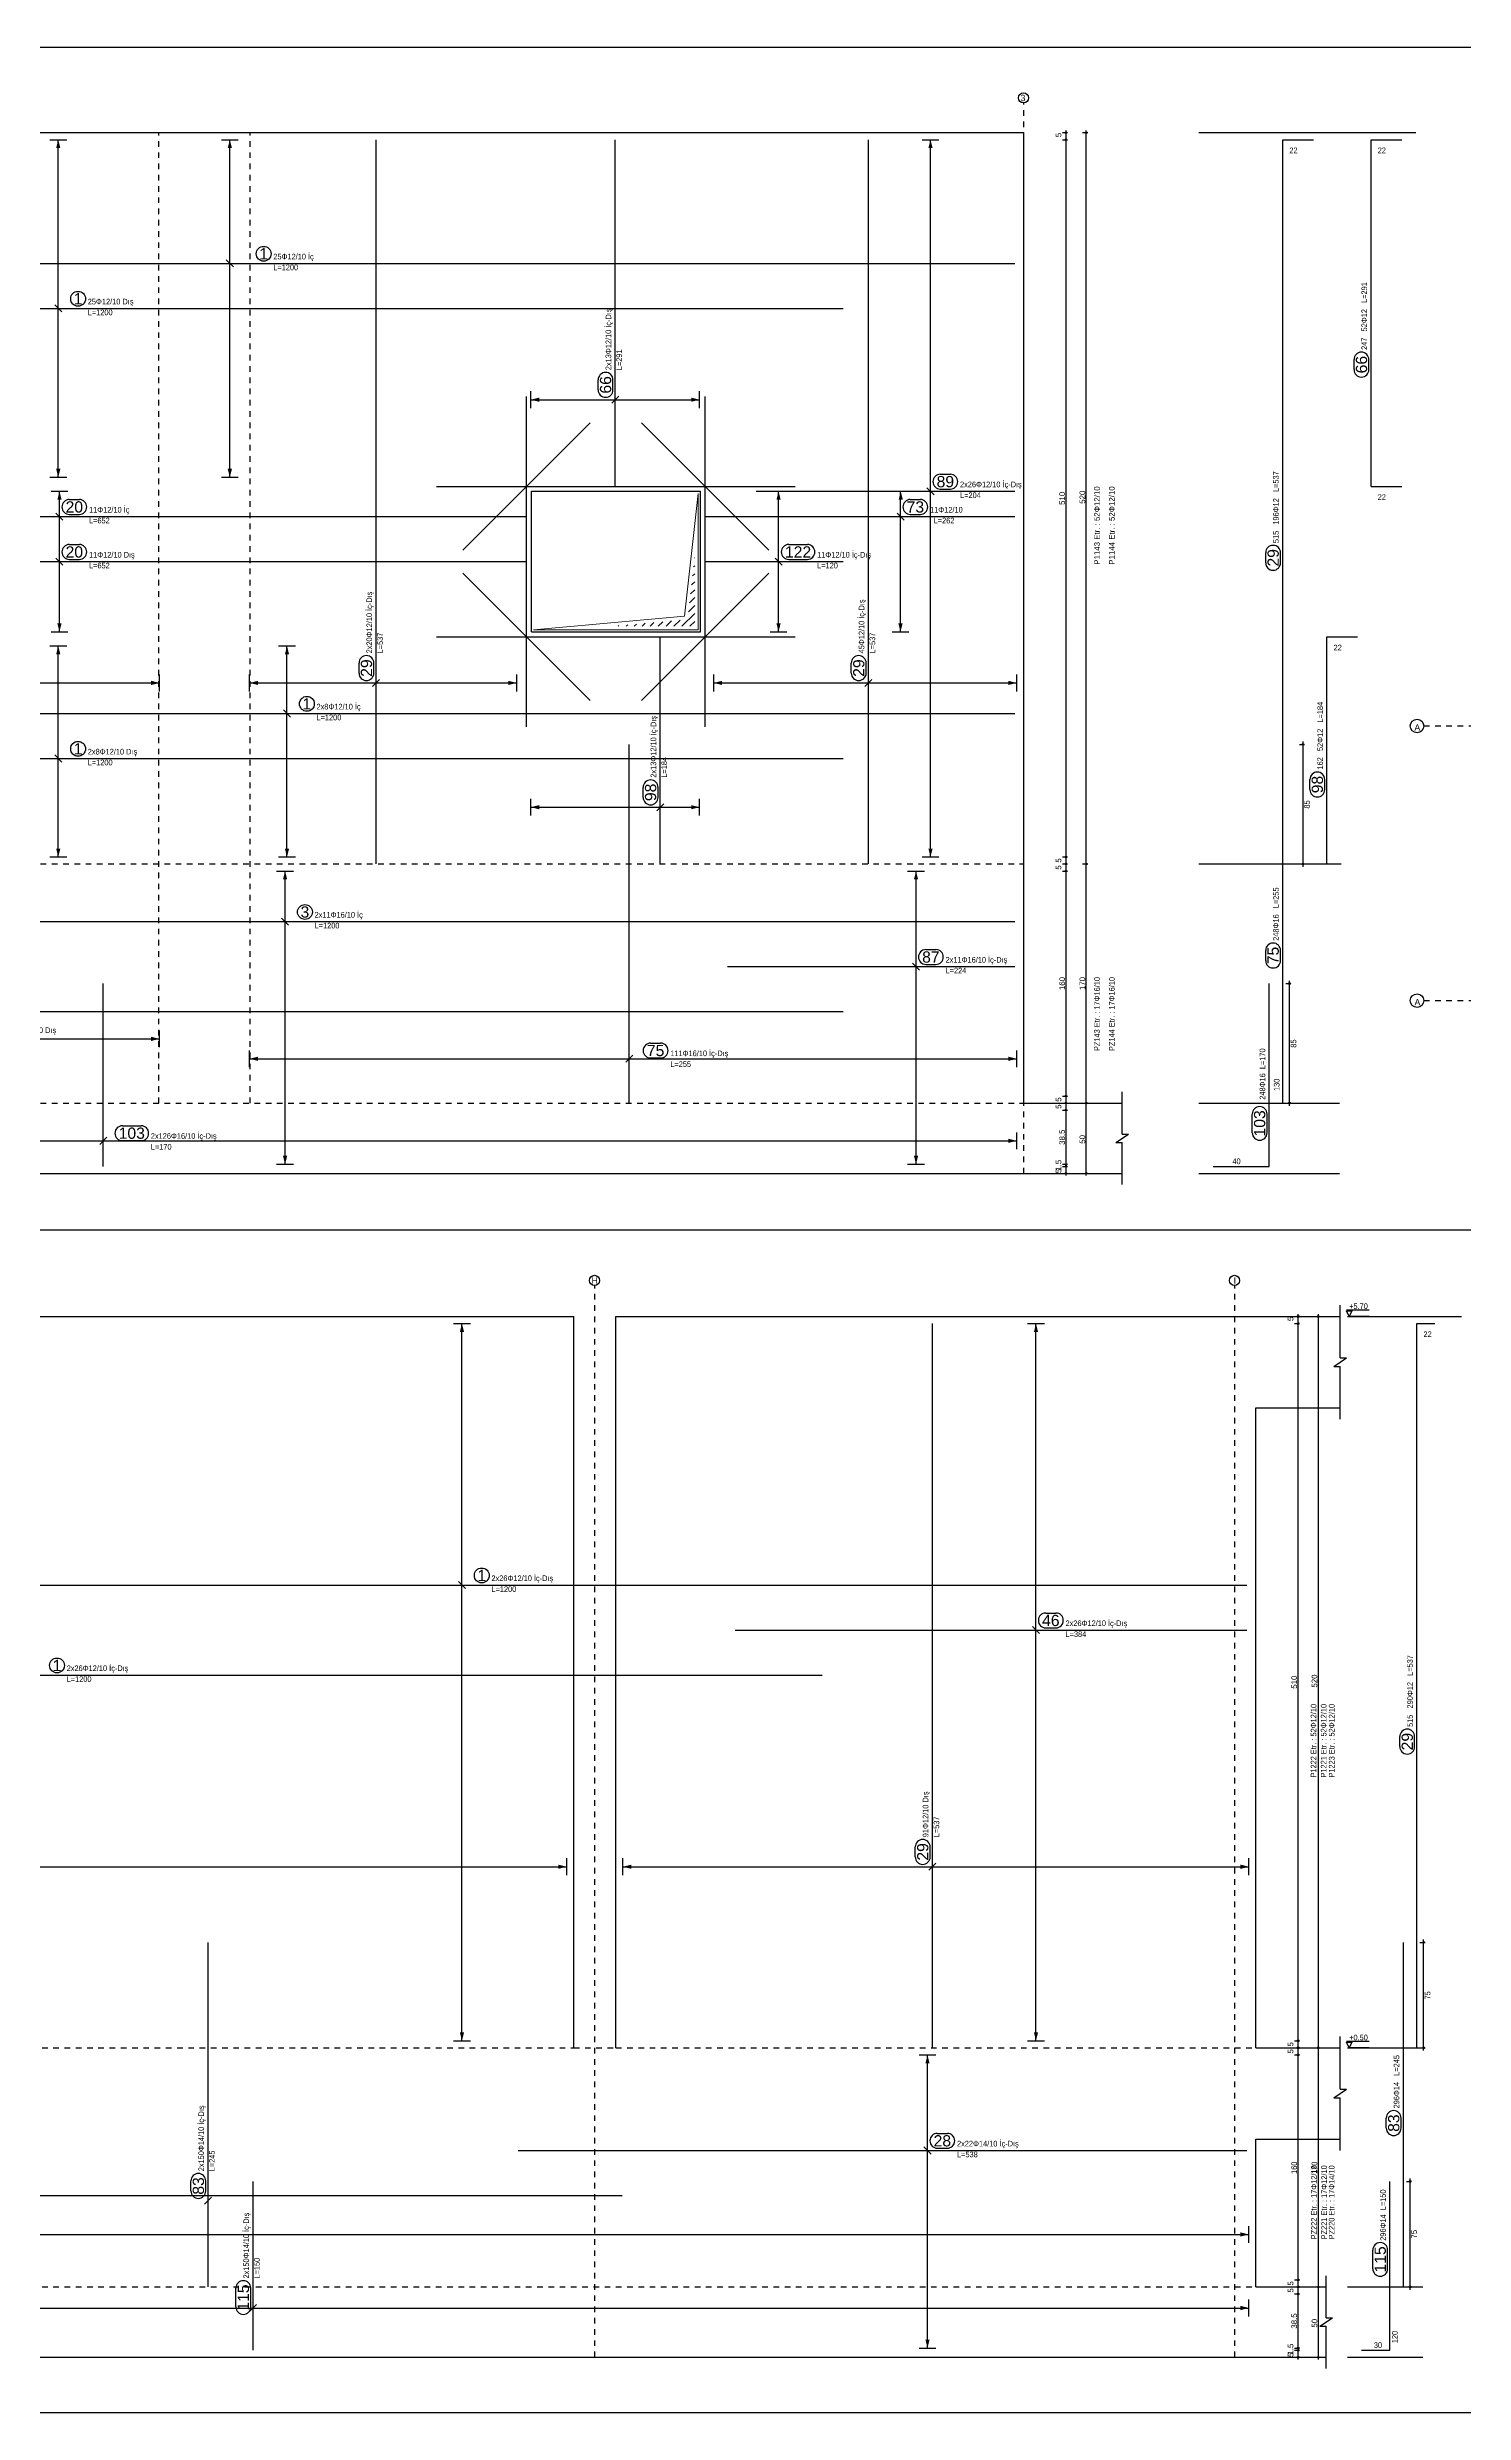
# Model space of a CAD drawing. Header units: metres. Extents: x 419734 to 420376, y 4564732 to 4565123.
# Drawn here: x 420043.27 to 420068.44, y 4564863.89 to 4564905.94 of the extents above; entities that cross this region are included whole.
import ezdxf

# ---------------------------------------------------------------- set-up
doc = ezdxf.new("R2010")
doc.units = ezdxf.units.M
doc.linetypes.add('NASCOSTA', pattern=[0.375, 0.25, -0.125])
doc.linetypes.add('TRATTO-PUNTO', pattern=[1, 0.5, -0.25, 0, -0.25])
for name, color, linetype in [('Standart', 7, 'Continuous'), ('SW_ASSI', 7, 'TRATTO-PUNTO'), ('SW_DIM', 33, 'Continuous'), ('SW_SEZIONI-ARMATURA', 3, 'Continuous'), ('SW_SEZIONI_CARPENTERIA', 4, 'Continuous'), ('SW_TRATT', 7, 'NASCOSTA'), ('SW_TXT_TESTI', 1, 'Continuous')]:
    doc.layers.add(name, color=color, linetype=linetype)
doc.styles.add('arial_1_18', font='arial.ttf', dxfattribs={"height": 0.2})
doc.styles.add('SWS', font='ARIALN.TTF')

msp = doc.modelspace()

# ---------------------------------------------------------------- hatches: boundary and pattern name
at = {"layer": 'SW_DIM', "linetype": 'Continuous', "lineweight": 5}
for points in [[(420043.49708, 4564904.1463), (420043.42208, 4564904.1463), (420043.45958, 4564904.2963)], [(420046.54708, 4564904.1463), (420046.47208, 4564904.1463), (420046.50958, 4564904.2963)], [(420059.00051, 4564904.1463), (420058.92551, 4564904.1463), (420058.96301, 4564904.2963)], [(420052.00958, 4564899.63692), (420051.85958, 4564899.67442), (420052.00958, 4564899.71192)], [(420054.85958, 4564899.67442), (420054.70958, 4564899.63692), (420054.70958, 4564899.71192)], [(420043.45958, 4564898.2963), (420043.42208, 4564898.4463), (420043.49708, 4564898.4463)], [(420046.50958, 4564898.2963), (420046.47208, 4564898.4463), (420046.54708, 4564898.4463)], [(420043.519, 4564897.8963), (420043.444, 4564897.8963), (420043.4815, 4564898.0463)], [(420056.29975, 4564897.8963), (420056.22475, 4564897.8963), (420056.26225, 4564898.0463)], [(420058.47166, 4564897.8963), (420058.39666, 4564897.8963), (420058.43416, 4564898.0463)], [(420043.4815, 4564895.5463), (420043.444, 4564895.6963), (420043.519, 4564895.6963)], [(420056.26225, 4564895.5463), (420056.22475, 4564895.6963), (420056.29975, 4564895.6963)], [(420058.43005, 4564895.5463), (420058.39255, 4564895.6963), (420058.46755, 4564895.6963)], [(420043.49708, 4564895.1463), (420043.42208, 4564895.1463), (420043.45958, 4564895.2963)], [(420047.56278, 4564895.1463), (420047.48778, 4564895.1463), (420047.52528, 4564895.2963)], [(420045.25958, 4564894.64005), (420045.10958, 4564894.60255), (420045.10958, 4564894.67755)], [(420047.00958, 4564894.60255), (420046.85958, 4564894.64005), (420047.00958, 4564894.67755)], [(420051.60958, 4564894.64005), (420051.45958, 4564894.60255), (420051.45958, 4564894.67755)], [(420055.25958, 4564894.60255), (420055.10958, 4564894.64005), (420055.25958, 4564894.67755)], [(420060.49708, 4564894.64005), (420060.34708, 4564894.60255), (420060.34708, 4564894.67755)], [(420052.00958, 4564892.39317), (420051.85958, 4564892.43067), (420052.00958, 4564892.46817)], [(420054.85958, 4564892.43067), (420054.70958, 4564892.39317), (420054.70958, 4564892.46817)], [(420043.45958, 4564891.5463), (420043.42208, 4564891.6963), (420043.49708, 4564891.6963)], [(420047.52528, 4564891.5463), (420047.48778, 4564891.6963), (420047.56278, 4564891.6963)], [(420058.96301, 4564891.5463), (420058.92551, 4564891.6963), (420059.00051, 4564891.6963)], [(420047.52864, 4564891.1463), (420047.45364, 4564891.1463), (420047.49114, 4564891.2963)], [(420058.74332, 4564891.1463), (420058.66832, 4564891.1463), (420058.70582, 4564891.2963)], [(420045.25958, 4564888.31269), (420045.10958, 4564888.27519), (420045.10958, 4564888.35019)], [(420047.00958, 4564887.92069), (420046.85958, 4564887.95819), (420047.00958, 4564887.99569)], [(420060.49708, 4564887.95819), (420060.34708, 4564887.92069), (420060.34708, 4564887.99569)], [(420060.49708, 4564886.50018), (420060.34708, 4564886.46268), (420060.34708, 4564886.53768)], [(420047.49114, 4564886.0838), (420047.45364, 4564886.2338), (420047.52864, 4564886.2338)], [(420058.70582, 4564886.0838), (420058.66832, 4564886.2338), (420058.74332, 4564886.2338)], [(420050.67208, 4564883.1026), (420050.59708, 4564883.1026), (420050.63458, 4564883.2526)], [(420060.87551, 4564883.1026), (420060.80051, 4564883.1026), (420060.83801, 4564883.2526)], [(420052.49708, 4564873.59635), (420052.34708, 4564873.55885), (420052.34708, 4564873.63385)], [(420053.64708, 4564873.55885), (420053.49708, 4564873.59635), (420053.64708, 4564873.63385)], [(420064.62208, 4564873.59635), (420064.47208, 4564873.55885), (420064.47208, 4564873.63385)], [(420050.63458, 4564870.5026), (420050.59708, 4564870.6526), (420050.67208, 4564870.6526)], [(420060.83801, 4564870.5026), (420060.80051, 4564870.6526), (420060.87551, 4564870.6526)], [(420058.947, 4564870.1026), (420058.872, 4564870.1026), (420058.9095, 4564870.2526)], [(420064.62208, 4564865.7526), (420064.47208, 4564865.7151), (420064.47208, 4564865.7901)], [(420058.9095, 4564865.0401), (420058.872, 4564865.1901), (420058.947, 4564865.1901)]]:
    msp.add_hatch(color=256, dxfattribs=at).paths.add_polyline_path(points)
at = {"layer": 'SW_DIM', "linetype": 'Continuous', "lineweight": -3}
msp.add_hatch(color=256, dxfattribs=at).paths.add_polyline_path([(420064.62208, 4564867.05972), (420064.47208, 4564867.02222), (420064.47208, 4564867.09722)])

# ---------------------------------------------------------------- linework, layer by layer
for centre, radius in [((420060.61609, 4564905.03859), 0.09), ((420067.61061, 4564893.87491), 0.12), ((420067.61061, 4564888.99252), 0.12), ((420052.99109, 4564884.01952), 0.09), ((420064.36609, 4564884.01952), 0.09)]:
    msp.add_circle(centre, radius)
at = {"layer": 'Standart', "color": 2}
msp.add_line((419946.10266, 4564905.93855), (420327.35266, 4564905.93855), dxfattribs=at)
for points in [[(420376.27637, 4564863.89188), (419946.10266, 4564863.89188), (419946.10266, 4564905.93855)], [(420107.00266, 4564884.91521), (420026.55266, 4564884.91521)]]:
    msp.add_lwpolyline(points, dxfattribs=at)
at = {"layer": 'Standart', "color": 2, "linetype": 'Continuous', "lineweight": 5}
for points in [[(420046.57208, 4564902.0338), (420046.44708, 4564902.1588)], [(420043.52208, 4564901.2338), (420043.39708, 4564901.3588)], [(420053.29708, 4564899.61192), (420053.42208, 4564899.73692)], [(420054.59208, 4564895.8263), (420054.83458, 4564898.0088)], [(420054.83458, 4564895.5838), (420054.83458, 4564898.0088)], [(420058.90051, 4564898.1088), (420059.02551, 4564897.9838)], [(420043.419, 4564897.6588), (420043.544, 4564897.5338)], [(420058.36755, 4564897.6588), (420058.49255, 4564897.5338)], [(420043.419, 4564896.8588), (420043.544, 4564896.7338)], [(420054.76996, 4564896.86125), (420054.77209, 4564896.86337)], [(420056.19975, 4564896.8588), (420056.32475, 4564896.7338)], [(420054.7169, 4564896.3838), (420054.77209, 4564896.43897)], [(420054.7346, 4564896.54295), (420054.77209, 4564896.58044)], [(420054.75226, 4564896.7021), (420054.77209, 4564896.7219)], [(420054.68153, 4564896.0655), (420054.77209, 4564896.15604)], [(420054.69923, 4564896.22465), (420054.77209, 4564896.2975)], [(420051.90958, 4564895.5838), (420054.59208, 4564895.8263)], [(420053.41353, 4564895.6463), (420053.42532, 4564895.65807)], [(420053.55502, 4564895.6463), (420053.58084, 4564895.67213)], [(420053.69646, 4564895.6463), (420053.73637, 4564895.68619)], [(420053.83795, 4564895.6463), (420053.89189, 4564895.70025)], [(420053.9794, 4564895.6463), (420054.04742, 4564895.71431)], [(420054.12089, 4564895.6463), (420054.20294, 4564895.72837)], [(420054.26234, 4564895.6463), (420054.35847, 4564895.74243)], [(420054.40382, 4564895.6463), (420054.51399, 4564895.75649)], [(420054.54527, 4564895.6463), (420054.77209, 4564895.87311)], [(420054.66387, 4564895.90635), (420054.77209, 4564896.01457)], [(420054.68672, 4564895.6463), (420054.77209, 4564895.73164)], [(420051.90958, 4564895.5838), (420054.83458, 4564895.5838)], [(420049.04708, 4564894.57755), (420049.17208, 4564894.70255)], [(420057.79708, 4564894.57755), (420057.92208, 4564894.70255)], [(420047.46278, 4564894.1588), (420047.58778, 4564894.0338)], [(420043.39708, 4564893.3588), (420043.52208, 4564893.2338)], [(420054.09708, 4564892.36817), (420054.22208, 4564892.49317)], [(420047.42864, 4564890.4588), (420047.55364, 4564890.3338)], [(420058.64332, 4564889.6588), (420058.76832, 4564889.5338)], [(420053.54708, 4564887.89569), (420053.67208, 4564888.02069)], [(420044.19708, 4564886.43768), (420044.32208, 4564886.56268)], [(420050.69708, 4564878.5401), (420050.57208, 4564878.6651)], [(420060.90051, 4564877.7401), (420060.77551, 4564877.8651)], [(420058.93458, 4564873.53385), (420059.05958, 4564873.65885)], [(420058.972, 4564868.4901), (420058.847, 4564868.6151)], [(420046.05958, 4564867.59635), (420046.18458, 4564867.72135)], [(420046.85958, 4564865.6901), (420046.98458, 4564865.8151)]]:
    msp.add_lwpolyline(points, dxfattribs=at)
at = {"layer": 'SW_ASSI', "ltscale": 0.2}
for points in [[(420060.62208, 4564885.9213), (420060.62208, 4564904.94879)], [(420067.73061, 4564893.87491), (420068.73061, 4564893.87491)], [(420067.73061, 4564888.99252), (420068.73061, 4564888.99252)], [(420052.99708, 4564864.8776), (420052.99708, 4564883.92972)], [(420064.37208, 4564864.8776), (420064.37208, 4564883.92972)]]:
    msp.add_lwpolyline(points, dxfattribs=at)
at = {"layer": 'SW_DIM', "ltscale": 0.5}
for points in [[(420061.37209, 4564885.8813), (420061.37209, 4564904.4613)], [(420061.73209, 4564885.8813), (420061.73209, 4564904.4613)], [(420061.30709, 4564904.4213), (420061.39709, 4564904.4213)], [(420061.30709, 4564904.2963), (420061.39709, 4564904.2963)], [(420061.66709, 4564904.4213), (420061.75709, 4564904.4213)], [(420061.30709, 4564891.5463), (420061.39709, 4564891.5463)], [(420061.30709, 4564891.4213), (420061.39709, 4564891.4213)], [(420061.66709, 4564891.4213), (420061.75709, 4564891.4213)], [(420061.30709, 4564891.2963), (420061.39709, 4564891.2963)], [(420061.30709, 4564887.2963), (420061.39709, 4564887.2963)], [(420061.30709, 4564887.1713), (420061.39709, 4564887.1713)], [(420061.30709, 4564887.0463), (420061.39709, 4564887.0463)], [(420061.30709, 4564886.0838), (420061.39709, 4564886.0838)], [(420061.30709, 4564886.0463), (420061.39709, 4564886.0463)], [(420061.30709, 4564885.9213), (420061.39709, 4564885.9213)], [(420065.49709, 4564864.8376), (420065.49709, 4564883.4176)], [(420065.85709, 4564864.8376), (420065.85709, 4564883.4176)], [(420065.43209, 4564883.3776), (420065.52209, 4564883.3776)], [(420065.43209, 4564883.2526), (420065.52209, 4564883.2526)], [(420065.43209, 4564870.5026), (420065.52209, 4564870.5026)], [(420065.43209, 4564870.3776), (420065.52209, 4564870.3776)], [(420065.79209, 4564870.3776), (420065.88209, 4564870.3776)], [(420065.43209, 4564870.2526), (420065.52209, 4564870.2526)], [(420067.48793, 4564866.0776), (420067.48793, 4564868.0526)], [(420065.43209, 4564866.2526), (420065.52209, 4564866.2526)], [(420065.43209, 4564866.1276), (420065.52209, 4564866.1276)], [(420065.43209, 4564866.0026), (420065.52209, 4564866.0026)], [(420065.43209, 4564865.0401), (420065.52209, 4564865.0401)], [(420065.43209, 4564865.0026), (420065.52209, 4564865.0026)], [(420065.43209, 4564864.8776), (420065.52209, 4564864.8776)]]:
    msp.add_lwpolyline(points, dxfattribs=at)
at = {"layer": 'SW_DIM', "linetype": 'Continuous', "lineweight": -3}
for points in [[(420043.30958, 4564904.2963), (420043.60958, 4564904.2963)], [(420043.45958, 4564898.2963), (420043.45958, 4564904.2963)], [(420046.35958, 4564904.2963), (420046.65958, 4564904.2963)], [(420046.50958, 4564898.2963), (420046.50958, 4564904.2963)], [(420058.81301, 4564904.2963), (420059.11301, 4564904.2963)], [(420058.96301, 4564891.5463), (420058.96301, 4564904.2963)], [(420051.85958, 4564899.52442), (420051.85958, 4564899.82442)], [(420054.85958, 4564899.52442), (420054.85958, 4564899.82442)], [(420051.85958, 4564899.67442), (420054.85958, 4564899.67442)], [(420043.30958, 4564898.2963), (420043.60958, 4564898.2963)], [(420046.35958, 4564898.2963), (420046.65958, 4564898.2963)], [(420043.3315, 4564898.0463), (420043.6315, 4564898.0463)], [(420043.4815, 4564895.5463), (420043.4815, 4564898.0463)], [(420056.11225, 4564898.0463), (420056.41225, 4564898.0463)], [(420056.26225, 4564895.5463), (420056.26225, 4564898.0463)], [(420058.28005, 4564898.0463), (420058.58005, 4564898.0463)], [(420058.43005, 4564895.5463), (420058.43005, 4564898.0463)], [(420043.30958, 4564895.2963), (420043.60958, 4564895.2963)], [(420043.3315, 4564895.5463), (420043.6315, 4564895.5463)], [(420043.45958, 4564891.5463), (420043.45958, 4564895.2963)], [(420047.37528, 4564895.2963), (420047.67528, 4564895.2963)], [(420047.52528, 4564891.5463), (420047.52528, 4564895.2963)], [(420056.11225, 4564895.5463), (420056.41225, 4564895.5463)], [(420058.28005, 4564895.5463), (420058.58005, 4564895.5463)], [(420045.25958, 4564894.49005), (420045.25958, 4564894.79005)], [(420046.85958, 4564894.49005), (420046.85958, 4564894.79005)], [(420051.60958, 4564894.49005), (420051.60958, 4564894.79005)], [(420055.10958, 4564894.49005), (420055.10958, 4564894.79005)], [(420060.49708, 4564894.49005), (420060.49708, 4564894.79005)], [(420036.75958, 4564894.64005), (420045.25958, 4564894.64005)], [(420046.85958, 4564894.64005), (420051.60958, 4564894.64005)], [(420055.10958, 4564894.64005), (420060.49708, 4564894.64005)], [(420065.51959, 4564893.5463), (420065.60959, 4564893.5463)], [(420065.58459, 4564891.3713), (420065.58459, 4564893.5963)], [(420051.85958, 4564892.28067), (420051.85958, 4564892.58067)], [(420051.85958, 4564892.43067), (420054.85958, 4564892.43067)], [(420054.85958, 4564892.28067), (420054.85958, 4564892.58067)], [(420043.30958, 4564891.5463), (420043.60958, 4564891.5463)], [(420047.37528, 4564891.5463), (420047.67528, 4564891.5463)], [(420058.81301, 4564891.5463), (420059.11301, 4564891.5463)], [(420065.51959, 4564891.4213), (420065.60959, 4564891.4213)], [(420047.34114, 4564891.2963), (420047.64114, 4564891.2963)], [(420047.49114, 4564886.0838), (420047.49114, 4564891.2963)], [(420058.55582, 4564891.2963), (420058.85582, 4564891.2963)], [(420058.70582, 4564886.0838), (420058.70582, 4564891.2963)], [(420065.27959, 4564889.2963), (420065.36959, 4564889.2963)], [(420065.34459, 4564887.1213), (420065.34459, 4564889.3463)], [(420045.25958, 4564888.16269), (420045.25958, 4564888.46269)], [(420027.87208, 4564888.31269), (420045.25958, 4564888.31269)], [(420046.85958, 4564887.80819), (420046.85958, 4564888.10819)], [(420060.49708, 4564887.80819), (420060.49708, 4564888.10819)], [(420046.85958, 4564887.95819), (420060.49708, 4564887.95819)], [(420062.37209, 4564886.6213), (420062.37209, 4564887.3713)], [(420061.66709, 4564887.1713), (420061.75709, 4564887.1713)], [(420065.27959, 4564887.1713), (420065.36959, 4564887.1713)], [(420027.87208, 4564886.50018), (420060.49708, 4564886.50018)], [(420060.49708, 4564886.35018), (420060.49708, 4564886.65018)], [(420062.25959, 4564886.4713), (420062.48459, 4564886.6213)], [(420062.25959, 4564886.4713), (420062.37209, 4564886.4713)], [(420062.37209, 4564886.6213), (420062.48459, 4564886.6213)], [(420062.37209, 4564885.7213), (420062.37209, 4564886.4713)], [(420047.34114, 4564886.0838), (420047.64114, 4564886.0838)], [(420058.55582, 4564886.0838), (420058.85582, 4564886.0838)], [(420061.66709, 4564885.9213), (420061.75709, 4564885.9213)], [(420066.24352, 4564882.6401), (420066.24352, 4564883.5776)], [(420066.35396, 4564883.49427), (420066.75747, 4564883.49427)], [(420066.40396, 4564883.3776), (420066.35396, 4564883.4776)], [(420066.35396, 4564883.4776), (420066.45396, 4564883.4776)], [(420066.45396, 4564883.4776), (420066.40396, 4564883.3776)], [(420050.48458, 4564883.2526), (420050.78458, 4564883.2526)], [(420050.63458, 4564870.5026), (420050.63458, 4564883.2526)], [(420060.68801, 4564883.2526), (420060.98801, 4564883.2526)], [(420060.83801, 4564870.5026), (420060.83801, 4564883.2526)], [(420065.79209, 4564883.3776), (420065.88209, 4564883.3776)], [(420066.75747, 4564883.3776), (420066.40396, 4564883.3776)], [(420066.13102, 4564882.4901), (420066.35602, 4564882.6401)], [(420066.24352, 4564882.6401), (420066.35602, 4564882.6401)], [(420066.13102, 4564882.4901), (420066.24352, 4564882.4901)], [(420066.24352, 4564881.5526), (420066.24352, 4564882.4901)], [(420052.49708, 4564873.44635), (420052.49708, 4564873.74635)], [(420053.49708, 4564873.44635), (420053.49708, 4564873.74635)], [(420064.62208, 4564873.44635), (420064.62208, 4564873.74635)], [(420027.49708, 4564873.59635), (420052.49708, 4564873.59635)], [(420053.49708, 4564873.59635), (420064.62208, 4564873.59635)], [(420067.66293, 4564872.2526), (420067.75293, 4564872.2526)], [(420067.72793, 4564870.3276), (420067.72793, 4564872.3026)], [(420050.48458, 4564870.5026), (420050.78458, 4564870.5026)], [(420060.68801, 4564870.5026), (420060.98801, 4564870.5026)], [(420066.24352, 4564869.6401), (420066.24352, 4564870.5776)], [(420066.35396, 4564870.49427), (420066.75747, 4564870.49427)], [(420066.40396, 4564870.3776), (420066.35396, 4564870.4776)], [(420066.35396, 4564870.4776), (420066.45396, 4564870.4776)], [(420066.45396, 4564870.4776), (420066.40396, 4564870.3776)], [(420066.75747, 4564870.3776), (420066.40396, 4564870.3776)], [(420067.66293, 4564870.3776), (420067.75293, 4564870.3776)], [(420058.7595, 4564870.2526), (420059.0595, 4564870.2526)], [(420058.9095, 4564865.0401), (420058.9095, 4564870.2526)], [(420066.13102, 4564869.4901), (420066.35602, 4564869.6401)], [(420066.24352, 4564869.6401), (420066.35602, 4564869.6401)], [(420066.13102, 4564869.4901), (420066.24352, 4564869.4901)], [(420066.24352, 4564868.5526), (420066.24352, 4564869.4901)], [(420067.42293, 4564868.0026), (420067.51293, 4564868.0026)], [(420027.49708, 4564867.05972), (420064.62208, 4564867.05972)], [(420064.62208, 4564866.90972), (420064.62208, 4564867.20972)], [(420065.99352, 4564865.5776), (420065.99352, 4564866.3276)], [(420027.49708, 4564865.7526), (420064.62208, 4564865.7526)], [(420064.62208, 4564865.6026), (420064.62208, 4564865.9026)], [(420065.79209, 4564866.1276), (420065.88209, 4564866.1276)], [(420067.42293, 4564866.1276), (420067.51293, 4564866.1276)], [(420065.88102, 4564865.4276), (420066.10602, 4564865.5776)], [(420065.88102, 4564865.4276), (420065.99352, 4564865.4276)], [(420065.99352, 4564865.5776), (420066.10602, 4564865.5776)], [(420065.99352, 4564864.6776), (420065.99352, 4564865.4276)], [(420058.7595, 4564865.0401), (420059.0595, 4564865.0401)], [(420065.79209, 4564864.8776), (420065.88209, 4564864.8776)]]:
    msp.add_lwpolyline(points, dxfattribs=at)
at = {"layer": 'SW_DIM', "ltscale": 0.5}
for centre in [(420061.37209, 4564904.4213), (420061.73209, 4564904.4213), (420061.37209, 4564904.2963), (420061.37209, 4564891.5463), (420061.37209, 4564891.4213), (420061.37209, 4564891.4213), (420061.73209, 4564891.4213), (420061.73209, 4564891.4213), (420061.37209, 4564891.2963), (420061.37209, 4564887.2963), (420061.37209, 4564887.1713), (420061.37209, 4564887.1713), (420061.37209, 4564887.0463), (420061.37209, 4564886.0838), (420061.37209, 4564886.0463), (420061.37209, 4564885.9213), (420065.49709, 4564883.3776), (420065.49709, 4564883.2526), (420065.49709, 4564870.5026), (420065.49709, 4564870.3776), (420065.49709, 4564870.3776), (420065.85709, 4564870.3776), (420065.85709, 4564870.3776), (420065.49709, 4564870.2526), (420065.49709, 4564866.2526), (420065.49709, 4564866.1276), (420065.49709, 4564866.1276), (420065.49709, 4564866.0026), (420065.49709, 4564865.0401), (420065.49709, 4564865.0026), (420065.49709, 4564864.8776)]:
    msp.add_circle(centre, 0.015, dxfattribs=at)
at = {"layer": 'SW_DIM', "linetype": 'Continuous', "lineweight": -3}
for centre in [(420065.58459, 4564893.5463), (420065.58459, 4564891.4213), (420065.34459, 4564889.2963), (420061.73209, 4564887.1713), (420061.73209, 4564887.1713), (420065.34459, 4564887.1713), (420061.73209, 4564885.9213), (420065.85709, 4564883.3776), (420067.72793, 4564872.2526), (420067.72793, 4564870.3776), (420067.48793, 4564868.0026), (420065.85709, 4564866.1276), (420065.85709, 4564866.1276), (420067.48793, 4564866.1276), (420065.85709, 4564864.8776)]:
    msp.add_circle(centre, 0.015, dxfattribs=at)
at = {"layer": 'SW_SEZIONI-ARMATURA'}
for points in [[(420049.10958, 4564891.4213), (420049.10958, 4564904.2963)], [(420053.35958, 4564898.1338), (420053.35958, 4564904.2963)], [(420057.85958, 4564891.4213), (420057.85958, 4564904.2963)], [(420065.22459, 4564887.1713), (420065.22459, 4564904.2963)], [(420065.22459, 4564904.2963), (420065.76959, 4564904.2963)], [(420066.79459, 4564898.1338), (420066.79459, 4564904.2963)], [(420066.79459, 4564904.2963), (420067.33959, 4564904.2963)], [(420030.95958, 4564902.0963), (420060.45958, 4564902.0963)], [(420027.90958, 4564901.2963), (420057.40958, 4564901.2963)], [(420066.49059, 4564900.20874), (420066.49059, 4564900.3875)], [(420066.75459, 4564900.20874), (420066.75459, 4564900.3875)], [(420053.05558, 4564899.84877), (420053.05558, 4564900.02753)], [(420053.31958, 4564899.84877), (420053.31958, 4564900.02753)], [(420051.78458, 4564893.8588), (420051.78458, 4564899.7338)], [(420054.95958, 4564893.8588), (420054.95958, 4564899.7338)], [(420050.65321, 4564897.00243), (420052.91595, 4564899.26517)], [(420053.82821, 4564899.26517), (420056.09095, 4564897.00243)], [(420050.18458, 4564898.1338), (420056.55958, 4564898.1338)], [(420059.13735, 4564898.3503), (420059.31611, 4564898.3503)], [(420066.79459, 4564898.1338), (420067.33959, 4564898.1338)], [(420043.65584, 4564897.9003), (420043.83461, 4564897.9003)], [(420055.86643, 4564898.0463), (420060.45958, 4564898.0463)], [(420058.6044, 4564897.9003), (420058.78316, 4564897.9003)], [(420059.13735, 4564898.0863), (420059.31611, 4564898.0863)], [(420036.58458, 4564897.5963), (420051.78458, 4564897.5963)], [(420043.65584, 4564897.6363), (420043.83461, 4564897.6363)], [(420054.95958, 4564897.5963), (420060.45958, 4564897.5963)], [(420058.6044, 4564897.6363), (420058.78316, 4564897.6363)], [(420043.65584, 4564897.1003), (420043.83461, 4564897.1003)], [(420056.44209, 4564897.1003), (420056.77624, 4564897.1003)], [(420064.92059, 4564896.7748), (420064.92059, 4564896.95356)], [(420065.18459, 4564896.7748), (420065.18459, 4564896.95356)], [(420036.58458, 4564896.7963), (420051.78458, 4564896.7963)], [(420043.65584, 4564896.8363), (420043.83461, 4564896.8363)], [(420050.65321, 4564896.59017), (420052.91595, 4564894.32743)], [(420053.82821, 4564894.32743), (420056.09095, 4564896.59017)], [(420054.95958, 4564896.7963), (420057.40958, 4564896.7963)], [(420056.44209, 4564896.8363), (420056.77624, 4564896.8363)], [(420050.18458, 4564895.4588), (420056.55958, 4564895.4588)], [(420054.15958, 4564891.4213), (420054.15958, 4564895.4588)], [(420066.00959, 4564891.4213), (420066.00959, 4564895.4588)], [(420066.00959, 4564895.4588), (420066.55459, 4564895.4588)], [(420048.80558, 4564894.81439), (420048.80558, 4564894.99316)], [(420049.06958, 4564894.81439), (420049.06958, 4564894.99316)], [(420057.55558, 4564894.81439), (420057.55558, 4564894.99316)], [(420057.81958, 4564894.81439), (420057.81958, 4564894.99316)], [(420030.95958, 4564894.0963), (420060.45958, 4564894.0963)], [(420053.60958, 4564887.1713), (420053.60958, 4564893.5463)], [(420027.90958, 4564893.2963), (420057.40958, 4564893.2963)], [(420053.85558, 4564892.60502), (420053.85558, 4564892.78378)], [(420054.11958, 4564892.60502), (420054.11958, 4564892.78378)], [(420065.70559, 4564892.74438), (420065.70559, 4564892.92315)], [(420065.96959, 4564892.74438), (420065.96959, 4564892.92315)], [(420030.95958, 4564890.3963), (420060.45958, 4564890.3963)], [(420058.88016, 4564889.9003), (420059.05892, 4564889.9003)], [(420064.92059, 4564889.70495), (420064.92059, 4564889.88371)], [(420065.18459, 4564889.70495), (420065.18459, 4564889.88371)], [(420044.25958, 4564886.0463), (420044.25958, 4564889.2963)], [(420055.35205, 4564889.5963), (420060.45958, 4564889.5963)], [(420058.88016, 4564889.6363), (420059.05892, 4564889.6363)], [(420064.98459, 4564886.0463), (420064.98459, 4564889.2963)], [(420027.90958, 4564888.7963), (420057.40958, 4564888.7963)], [(420053.98777, 4564888.2373), (420054.16654, 4564888.2373)], [(420053.98777, 4564887.9733), (420054.16654, 4564887.9733)], [(420044.59963, 4564886.76808), (420044.93377, 4564886.76808)], [(420064.68059, 4564886.64297), (420064.68059, 4564886.97711)], [(420064.94459, 4564886.64297), (420064.94459, 4564886.97711)], [(420044.59963, 4564886.50408), (420044.93377, 4564886.50408)], [(420063.98459, 4564886.0463), (420064.98459, 4564886.0463)], [(420058.99708, 4564870.3776), (420058.99708, 4564883.2526)], [(420067.60793, 4564870.3776), (420067.60793, 4564883.2526)], [(420067.60793, 4564883.2526), (420067.92486, 4564883.2526)], [(420035.08458, 4564878.6026), (420064.58459, 4564878.6026)], [(420061.01235, 4564878.1066), (420061.19112, 4564878.1066)], [(420055.49143, 4564877.8026), (420064.58459, 4564877.8026)], [(420061.01235, 4564877.8426), (420061.19112, 4564877.8426)], [(420027.53458, 4564877.0026), (420057.03458, 4564877.0026)], [(420067.30393, 4564875.7311), (420067.30393, 4564875.90986)], [(420067.56793, 4564875.7311), (420067.56793, 4564875.90986)], [(420058.69308, 4564873.77069), (420058.69308, 4564873.94946)], [(420058.95708, 4564873.77069), (420058.95708, 4564873.94946)], [(420046.12208, 4564866.1276), (420046.12208, 4564872.2526)], [(420067.36793, 4564866.1276), (420067.36793, 4564872.2526)], [(420067.06393, 4564868.94995), (420067.06393, 4564869.12871)], [(420067.32793, 4564868.94995), (420067.32793, 4564869.12871)], [(420059.08384, 4564868.8566), (420059.26261, 4564868.8566)], [(420051.63441, 4564868.5526), (420064.58459, 4564868.5526)], [(420059.08384, 4564868.5926), (420059.26261, 4564868.5926)], [(420045.81808, 4564867.83319), (420045.81808, 4564868.01196)], [(420046.08208, 4564867.83319), (420046.08208, 4564868.01196)], [(420046.92208, 4564865.0026), (420046.92208, 4564868.0026)], [(420067.12793, 4564865.0026), (420067.12793, 4564868.0026)], [(420027.53458, 4564867.7526), (420053.48116, 4564867.7526)], [(420066.82393, 4564866.44949), (420066.82393, 4564866.78364)], [(420067.08793, 4564866.44949), (420067.08793, 4564866.78364)], [(420046.61808, 4564865.77156), (420046.61808, 4564866.10571)], [(420046.88208, 4564865.77156), (420046.88208, 4564866.10571)], [(420066.62315, 4564865.0026), (420067.12793, 4564865.0026)]]:
    msp.add_lwpolyline(points, dxfattribs=at)
for centre in [(420047.11017, 4564902.2683), (420043.81258, 4564901.4683), (420047.87828, 4564894.2683), (420043.81258, 4564893.4683), (420047.84414, 4564890.5683), (420050.98758, 4564878.7746), (420043.43758, 4564877.1746)]:
    msp.add_circle(centre, 0.132, dxfattribs=at)
for centre, start, end in [((420066.62259, 4564900.3875), 0, 180), ((420053.18758, 4564900.02753), 0, 180), ((420053.18758, 4564899.84877), 180, 0), ((420066.62259, 4564900.20874), 180, 0), ((420059.13735, 4564898.2183), 90, 270), ((420059.31611, 4564898.2183), 270, 90), ((420043.65584, 4564897.7683), 90, 270), ((420043.83461, 4564897.7683), 270, 90), ((420058.6044, 4564897.7683), 90, 270), ((420058.78316, 4564897.7683), 270, 90), ((420043.65584, 4564896.9683), 90, 270), ((420043.83461, 4564896.9683), 270, 90), ((420056.44209, 4564896.9683), 90, 270), ((420056.77624, 4564896.9683), 270, 90), ((420065.05259, 4564896.95356), 0, 180), ((420065.05259, 4564896.7748), 180, 0), ((420048.93758, 4564894.99316), 0, 180), ((420048.93758, 4564894.81439), 180, 0), ((420057.68758, 4564894.99316), 0, 180), ((420057.68758, 4564894.81439), 180, 0), ((420053.98758, 4564892.78378), 0, 180), ((420065.83759, 4564892.92315), 0, 180), ((420065.83759, 4564892.74438), 180, 0), ((420053.98758, 4564892.60502), 180, 0), ((420058.88016, 4564889.7683), 90, 270), ((420059.05892, 4564889.7683), 270, 90), ((420065.05259, 4564889.88371), 0, 180), ((420065.05259, 4564889.70495), 180, 0), ((420053.98777, 4564888.1053), 90, 270), ((420054.16654, 4564888.1053), 270, 90), ((420044.59963, 4564886.63608), 90, 270), ((420044.93377, 4564886.63608), 270, 90), ((420064.81259, 4564886.97711), 0, 180), ((420064.81259, 4564886.64297), 180, 0), ((420061.01235, 4564877.9746), 90, 270), ((420061.19112, 4564877.9746), 270, 90), ((420067.43593, 4564875.90986), 0, 180), ((420067.43593, 4564875.7311), 180, 0), ((420058.82508, 4564873.94946), 0, 180), ((420058.82508, 4564873.77069), 180, 0), ((420067.19593, 4564869.12871), 0, 180), ((420059.08384, 4564868.7246), 90, 270), ((420059.26261, 4564868.7246), 270, 90), ((420067.19593, 4564868.94995), 180, 0), ((420045.95008, 4564868.01196), 0, 180), ((420045.95008, 4564867.83319), 180, 0), ((420066.95593, 4564866.78364), 0, 180), ((420046.75008, 4564866.10571), 0, 180), ((420066.95593, 4564866.44949), 180, 0), ((420046.75008, 4564865.77156), 180, 0)]:
    msp.add_arc(centre, 0.132, start, end, dxfattribs=at)
at = {"layer": 'SW_SEZIONI_CARPENTERIA'}
for points in [[(420027.74708, 4564904.4213), (420060.62209, 4564904.4213)], [(420060.62209, 4564887.1713), (420060.62209, 4564904.4213)], [(420063.73459, 4564904.4213), (420067.58959, 4564904.4213)], [(420051.87208, 4564898.0463), (420054.87208, 4564898.0463)], [(420051.87208, 4564895.5463), (420051.87208, 4564898.0463)], [(420054.87208, 4564895.5463), (420054.87208, 4564898.0463)], [(420051.87208, 4564895.5463), (420054.87208, 4564895.5463)], [(420063.73459, 4564891.4213), (420066.25959, 4564891.4213)], [(420060.62209, 4564887.1713), (420062.37209, 4564887.1713)], [(420063.73459, 4564887.1713), (420066.23459, 4564887.1713)], [(420026.62207, 4564885.9213), (420062.37209, 4564885.9213)], [(420063.73459, 4564885.9213), (420066.23459, 4564885.9213)], [(420027.37207, 4564883.3776), (420052.62209, 4564883.3776)], [(420052.62209, 4564870.3776), (420052.62209, 4564883.3776)], [(420053.37208, 4564883.3776), (420066.24352, 4564883.3776)], [(420053.37208, 4564870.3776), (420053.37208, 4564883.3776)], [(420066.37315, 4564883.3776), (420068.39986, 4564883.3776)], [(420064.74709, 4564881.7526), (420066.24352, 4564881.7526)], [(420064.74709, 4564870.3776), (420064.74709, 4564881.7526)], [(420064.74709, 4564870.3776), (420066.24352, 4564870.3776)], [(420066.37315, 4564870.3776), (420067.69925, 4564870.3776)], [(420064.74709, 4564866.1276), (420064.74709, 4564868.7526)], [(420064.74709, 4564868.7526), (420066.24352, 4564868.7526)], [(420064.74709, 4564866.1276), (420065.99352, 4564866.1276)], [(420066.37315, 4564866.1276), (420067.71092, 4564866.1276)], [(420026.72145, 4564864.8776), (420065.99352, 4564864.8776)], [(420066.37315, 4564864.8776), (420067.71092, 4564864.8776)]]:
    msp.add_lwpolyline(points, dxfattribs=at)
at = {"layer": 'SW_TRATT', "ltscale": 0.2}
for points in [[(420045.24708, 4564887.1713), (420045.24708, 4564904.4213)], [(420046.87208, 4564887.1713), (420046.87208, 4564904.4213)], [(420027.74708, 4564891.4213), (420060.62209, 4564891.4213)], [(420027.74708, 4564887.1713), (420060.62209, 4564887.1713)], [(420027.37207, 4564870.3776), (420052.62209, 4564870.3776)], [(420052.62209, 4564870.3776), (420053.37208, 4564870.3776)], [(420053.37208, 4564870.3776), (420064.74709, 4564870.3776)], [(420027.37207, 4564866.1276), (420064.74709, 4564866.1276)]]:
    msp.add_lwpolyline(points, dxfattribs=at)

# ---------------------------------------------------------------- texts
at = {"layer": 'Standart', "color": 3, "linetype": 'Continuous', "lineweight": 5, "style": 'arial_1_18'}
for s, p in [('1', (420047.03248, 4564902.1683)), ('1', (420043.73489, 4564901.3683)), ('89', (420059.07135, 4564898.1183)), ('20', (420043.58984, 4564897.6683)), ('73', (420058.5384, 4564897.6683)), ('20', (420043.58984, 4564896.8683)), ('122', (420056.37609, 4564896.8683)), ('1', (420047.80059, 4564894.1683)), ('1', (420043.73489, 4564893.3683)), ('3', (420047.76645, 4564890.4683)), ('87', (420058.81416, 4564889.6683)), ('75', (420053.92177, 4564888.0053)), ('103', (420044.53363, 4564886.53608)), ('1', (420050.90989, 4564878.6746)), ('46', (420060.94635, 4564877.8746)), ('1', (420043.35989, 4564877.0746)), ('28', (420059.01784, 4564868.6246))]:
    msp.add_text(s, height=0.2, dxfattribs=at).set_placement(p)
for s, p in [('66', (420066.72259, 4564900.14274)), ('66', (420053.28758, 4564899.78277)), ('29', (420065.15259, 4564896.7088)), ('29', (420049.03758, 4564894.74839)), ('29', (420057.78758, 4564894.74839)), ('98', (420054.08758, 4564892.53902)), ('98', (420065.93759, 4564892.67838)), ('75', (420065.15259, 4564889.63895)), ('103', (420064.91259, 4564886.57697)), ('29', (420067.53593, 4564875.6651)), ('29', (420058.92508, 4564873.70469)), ('83', (420067.29593, 4564868.88395)), ('83', (420046.05008, 4564867.76719)), ('115', (420067.05593, 4564866.38349)), ('115', (420046.85008, 4564865.70556))]:
    msp.add_text(s, height=0.2, rotation=90, dxfattribs=at).set_placement(p)
at = {"layer": 'SW_DIM', "ltscale": 0.5, "style": 'arial_1_18'}
for s, p in [('5', (420061.28709, 4564904.33996)), ('P1143 Etr. : 52Φ12/10', (420061.97209, 4564896.7413)), ('P1144 Etr. : 52Φ12/10', (420062.23609, 4564896.7413)), ('510', (420061.35209, 4564897.80476)), ('520', (420061.71209, 4564897.82477)), ('5', (420061.28709, 4564891.44495)), ('5', (420061.28709, 4564891.31995)), ('160', (420061.35209, 4564889.17976)), ('170', (420061.71209, 4564889.17976)), ('5', (420061.28709, 4564887.19495)), ('5', (420061.28709, 4564887.06995)), ('38.5', (420061.35209, 4564886.42909)), ('50', (420061.71209, 4564886.44861)), ('1.5', (420061.28709, 4564885.96794)), ('5', (420061.28709, 4564885.92495)), ('5', (420065.41209, 4564883.29626)), ('510', (420065.47709, 4564876.76107)), ('520', (420065.83709, 4564876.78107)), ('5', (420065.41209, 4564870.40126)), ('5', (420065.41209, 4564870.27626)), ('75', (420067.60793, 4564866.98741)), ('5', (420065.41209, 4564866.15126)), ('5', (420065.41209, 4564866.02626)), ('38.5', (420065.47709, 4564865.38539)), ('50', (420065.83709, 4564865.40491)), ('1.5', (420065.41209, 4564864.92424)), ('5', (420065.41209, 4564864.88126))]:
    msp.add_text(s, height=0.1, rotation=90, dxfattribs=at).set_placement(p)
at = {"layer": 'SW_TXT_TESTI', "style": 'arial_1_18'}
for s, p in [('3', (420060.56192, 4564904.98174)), ('A', (420067.56367, 4564893.79118)), ('A', (420067.5653, 4564888.9088)), ('H', (420052.93692, 4564883.96267)), ('I', (420064.34889, 4564883.96267))]:
    msp.add_text(s, height=0.1125, dxfattribs=at).set_placement(p)
at = {"layer": 'SW_TXT_TESTI', "linetype": 'Continuous', "lineweight": 5, "style": 'SWS'}
for s, p in [('22', (420065.34171, 4564904.0563)), ('22', (420066.91171, 4564904.0563)), ('25Φ12/10 İç', (420047.28217, 4564902.1683)), ('L=1200', (420047.28217, 4564901.9763)), ('25Φ12/10 Dış', (420043.98458, 4564901.3683)), ('L=1200', (420043.98458, 4564901.1763)), ('2x26Φ12/10 İç-Dış', (420059.48801, 4564898.1183)), ('11Φ12/10 İç', (420044.0065, 4564897.6683)), ('11Φ12/10', (420058.95505, 4564897.6683)), ('L=204', (420059.48801, 4564897.9263)), ('22', (420066.91171, 4564897.8938)), ('L=652', (420044.0065, 4564897.4763)), ('L=262', (420059.01953, 4564897.4763)), ('11Φ12/10 Dış', (420044.0065, 4564896.8683)), ('11Φ12/10 İç-Dış ', (420056.94813, 4564896.8683)), ('L=652', (420044.0065, 4564896.6763)), ('L=120', (420056.94813, 4564896.6763)), ('22', (420066.12671, 4564895.2188)), ('2x8Φ12/10 İç', (420048.05028, 4564894.1683)), ('L=1200', (420048.05028, 4564893.9763)), ('2x8Φ12/10 Dış', (420043.98458, 4564893.3683)), ('L=1200', (420043.98458, 4564893.1763)), ('2x11Φ16/10 İç', (420048.01614, 4564890.4683)), ('L=1200', (420048.01614, 4564890.2763)), ('2x11Φ16/10 İç-Dış', (420059.23082, 4564889.6683)), ('L=224', (420059.23082, 4564889.4763)), ('2x11Φ16/10 Dış', (420042.47133, 4564888.41595)), ('111Φ16/10 İç-Dış', (420054.33843, 4564888.0053)), ('L=255', (420054.33843, 4564887.8133)), ('2x126Φ16/10 İç-Dış', (420045.10567, 4564886.53608)), ('L=170', (420045.10567, 4564886.34408)), ('40', (420064.32921, 4564886.0863)), ('22', (420067.72505, 4564883.0126)), ('2x26Φ12/10 İç-Dış', (420051.15958, 4564878.6746)), ('L=1200', (420051.15958, 4564878.4826)), ('2x26Φ12/10 İç-Dış', (420061.36301, 4564877.8746)), ('L=384', (420061.36301, 4564877.6826)), ('2x26Φ12/10 İç-Dış', (420043.60958, 4564877.0746)), ('L=1200', (420043.60958, 4564876.8826)), ('2x22Φ14/10 İç-Dış', (420059.4345, 4564868.6246)), ('L=538', (420059.4345, 4564868.4326)), ('30', (420066.84276, 4564865.0426))]:
    msp.add_text(s, height=0.1, dxfattribs=at).set_placement(p)
for s, p in [('247   52Φ12   L=291', (420066.72259, 4564900.55939)), ('2x13Φ12/10 İç-Dış', (420053.28758, 4564900.19942)), ('L=291', (420053.47958, 4564900.19942)), ('515   196Φ12   L=537', (420065.15259, 4564897.12545)), ('2x20Φ12/10 İç-Dış', (420049.03758, 4564895.16505)), ('45Φ12/10 İç-Dış', (420057.78758, 4564895.16505)), ('L=537', (420049.22958, 4564895.16505)), ('L=537', (420057.97958, 4564895.16505)), ('162   52Φ12   L=184', (420065.93759, 4564893.09988)), ('2x13Φ12/10 İç-Dış', (420054.08758, 4564892.95567)), ('L=184', (420054.27958, 4564892.95567)), ('248Φ16   L=255', (420065.15259, 4564890.05561)), ('248Φ16  L=170', (420064.91259, 4564887.23152)), ('130', (420065.16517, 4564887.3857)), ('515   290Φ12   L=537', (420067.53593, 4564876.08176)), ('91Φ12/10 Dış', (420058.92508, 4564874.12135)), ('L=537', (420059.11708, 4564874.12135)), ('296Φ14   L=245', (420067.29593, 4564869.3006)), ('2x150Φ14/10 İç-Dış', (420046.05008, 4564868.18385)), ('L=245', (420046.24208, 4564868.18385)), ('296Φ14  L=150', (420067.05593, 4564866.94798)), ('2x150Φ14/10 İç-Dış', (420046.85008, 4564866.2776)), ('L=150', (420047.04208, 4564866.2776)), ('120', (420067.2651, 4564865.1276))]:
    msp.add_text(s, height=0.1, rotation=90, dxfattribs=at).set_placement(p)
at = {"layer": 'SW_TXT_TESTI', "linetype": 'Continuous', "lineweight": -3, "style": 'SWS'}
for s, p in [('85', (420065.70459, 4564892.40611)), ('PZ143 Etr. : 17Φ16/10', (420061.97209, 4564888.0963)), ('PZ144 Etr. : 17Φ16/10', (420062.23609, 4564888.0963)), ('85', (420065.46459, 4564888.15611)), ('P1222 Etr. : 52Φ12/10', (420065.82103, 4564875.18218)), ('P1221 Etr. : 52Φ12/10', (420066.00073, 4564875.18218)), ('P1223 Etr. : 52Φ12/10', (420066.14376, 4564875.18218)), ('75', (420067.84793, 4564871.23741)), ('160', (420065.47709, 4564868.13607)), ('170', (420065.83709, 4564868.13606)), ('PZ222 Etr. : 17Φ12/10', (420065.82836, 4564866.97292)), ('PZ221 Etr. : 17Φ12/10', (420066.00766, 4564866.97292)), ('PZ220 Etr. : 17Φ14/10', (420066.14291, 4564866.97292))]:
    msp.add_text(s, height=0.1, rotation=90, dxfattribs=at).set_placement(p)
for s, p in [('+5.70', (420066.40396, 4564883.51094)), ('+0.50', (420066.40396, 4564870.51094))]:
    msp.add_text(s, height=0.1, dxfattribs=at).set_placement(p)

doc.saveas('drawing.dxf')
